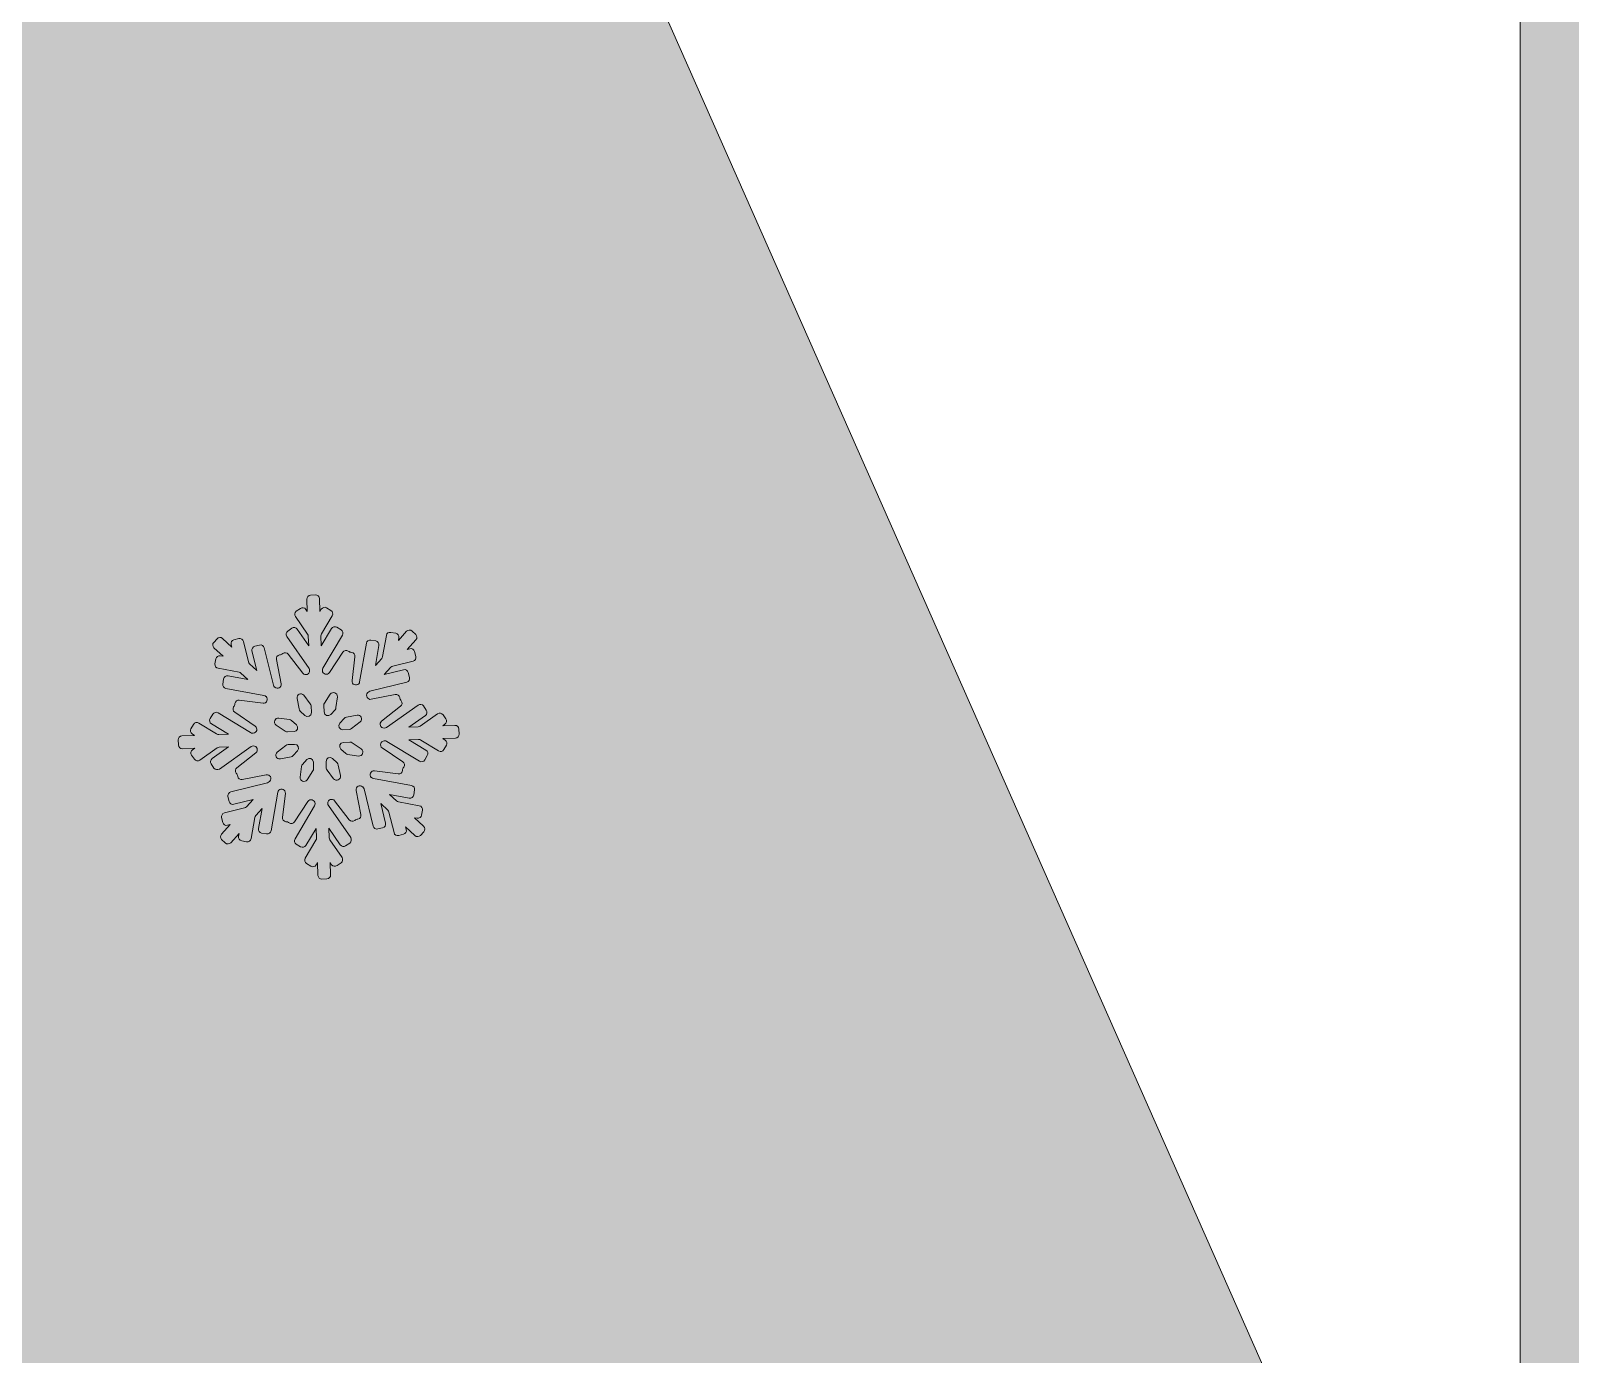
# Model space of a CAD drawing. Header units: millimetres. Extents: x 33 to 181, y -115 to -16.
# Drawn here: x 136.98 to 156.38, y -55.46 to -38.77 of the extents above; entities that cross this region are included whole.
import ezdxf

# ---------------------------------------------------------------- set-up
doc = ezdxf.new("R2010")
doc.units = ezdxf.units.MM
doc.header["$MEASUREMENT"] = 0
doc.layers.add('engraving', color=7, linetype='Continuous')
doc.layers.add('Layer 1', color=7, linetype='Continuous')

msp = doc.modelspace()

# ---------------------------------------------------------------- hatches: boundary and pattern name
at = {"layer": 'Layer 1'}
h = msp.add_hatch(color=2, dxfattribs=at)
h.dxf.hatch_style = 2
edge = h.paths.add_edge_path()
edge.add_spline(control_points=[(156.236, -29.463), (155.428, -28.206), (154.068, -27.335), (152.5, -27.216), (154.005, -26.101), (154.984, -24.317), (154.984, -22.3), (154.984, -18.92), (152.244, -16.179), (148.864, -16.179), (145.483, -16.179), (142.743, -18.92), (142.743, -22.3), (142.743, -24.317), (143.723, -26.101), (145.228, -27.216), (143.62, -27.338), (142.229, -28.246), (141.428, -29.553), (141.428, -29.553), (140.987, -29.553), (140.987, -29.553), (140.987, -29.553), (140.948, -29.463), (140.948, -29.463), (140.948, -29.463), (117.575, -29.463), (117.575, -29.463), (117.575, -29.463), (117.575, -114.611), (117.575, -114.611), (117.575, -114.611), (140.477, -114.611), (140.477, -114.611), (140.477, -114.611), (140.477, -83.841), (140.477, -83.841), (140.477, -83.841), (157.272, -114.611), (157.272, -114.611), (157.272, -114.611), (180.761, -114.611), (180.761, -114.611), (180.761, -114.611), (180.761, -29.463), (180.761, -29.463), (180.761, -29.463), (156.236, -29.463), (156.236, -29.463)], knot_values=[0, 0, 0, 0, 1, 1, 1, 2, 2, 2, 3, 3, 3, 4, 4, 4, 5, 5, 5, 6, 6, 6, 7, 7, 7, 8, 8, 8, 9, 9, 9, 10, 10, 10, 11, 11, 11, 12, 12, 12, 13, 13, 13, 14, 14, 14, 15, 15, 15, 16, 16, 16, 16], degree=3, periodic=1)
edge = h.paths.add_edge_path()
edge.add_spline(control_points=[(145.056, -22.3), (145.056, -20.201), (146.764, -18.493), (148.864, -18.493), (150.963, -18.493), (152.671, -20.201), (152.671, -22.3), (152.671, -24.4), (150.963, -26.108), (148.864, -26.108), (146.764, -26.108), (145.056, -24.4), (145.056, -22.3)], knot_values=[0, 0, 0, 0, 1, 1, 1, 2, 2, 2, 3, 3, 3, 4, 4, 4, 4], degree=3, periodic=1)
h.paths.add_polyline_path([(142.919, -33.921), (155.746, -33.921), (155.746, -62.935)])

# ---------------------------------------------------------------- linework, layer by layer
at = {"layer": 'engraving', "lineweight": 0}
for points, knots in [([(142.373, -47.578), (142.372, -47.551), (142.349, -47.531), (142.322, -47.532), (142.322, -47.532), (142.168, -47.538), (142.168, -47.538), (142.168, -47.538), (142.196, -47.517), (142.196, -47.517), (142.218, -47.502), (142.223, -47.472), (142.208, -47.45), (142.208, -47.45), (142.172, -47.398), (142.172, -47.398), (142.157, -47.376), (142.126, -47.37), (142.104, -47.386), (142.104, -47.386), (141.885, -47.541), (141.885, -47.541), (141.877, -47.546), (141.868, -47.549), (141.859, -47.55), (141.859, -47.55), (141.74, -47.554), (141.74, -47.554), (141.74, -47.554), (141.949, -47.407), (141.949, -47.407), (141.971, -47.391), (141.976, -47.361), (141.961, -47.339), (141.961, -47.339), (141.925, -47.287), (141.925, -47.287), (141.91, -47.265), (141.879, -47.26), (141.857, -47.275), (141.857, -47.275), (141.458, -47.557), (141.458, -47.557), (141.45, -47.563), (141.441, -47.566), (141.432, -47.566), (141.432, -47.566), (141.43, -47.566), (141.43, -47.566), (141.382, -47.568), (141.361, -47.509), (141.398, -47.479), (141.398, -47.479), (141.637, -47.291), (141.637, -47.291), (141.658, -47.274), (141.662, -47.244), (141.645, -47.223), (141.645, -47.223), (141.638, -47.213), (141.638, -47.213), (141.633, -47.207), (141.63, -47.2), (141.628, -47.193), (141.628, -47.193), (141.626, -47.181), (141.626, -47.181), (141.621, -47.154), (141.595, -47.137), (141.569, -47.142), (141.569, -47.142), (141.267, -47.203), (141.267, -47.203), (141.221, -47.212), (141.19, -47.157), (141.221, -47.122), (141.221, -47.122), (141.226, -47.117), (141.226, -47.117), (141.233, -47.11), (141.241, -47.105), (141.25, -47.102), (141.25, -47.102), (141.714, -46.986), (141.714, -46.986), (141.74, -46.98), (141.756, -46.953), (141.749, -46.927), (141.749, -46.927), (141.734, -46.866), (141.734, -46.866), (141.727, -46.84), (141.701, -46.824), (141.675, -46.83), (141.675, -46.83), (141.432, -46.891), (141.432, -46.891), (141.432, -46.891), (141.516, -46.799), (141.516, -46.799), (141.522, -46.792), (141.531, -46.787), (141.54, -46.785), (141.54, -46.785), (141.794, -46.721), (141.794, -46.721), (141.82, -46.715), (141.836, -46.689), (141.829, -46.663), (141.829, -46.663), (141.814, -46.601), (141.814, -46.601), (141.808, -46.575), (141.781, -46.559), (141.755, -46.565), (141.755, -46.565), (141.722, -46.574), (141.722, -46.574), (141.722, -46.574), (141.831, -46.455), (141.831, -46.455), (141.849, -46.435), (141.847, -46.404), (141.828, -46.386), (141.828, -46.386), (141.782, -46.343), (141.782, -46.343), (141.762, -46.325), (141.731, -46.326), (141.713, -46.346), (141.713, -46.346), (141.609, -46.46), (141.609, -46.46), (141.609, -46.46), (141.615, -46.426), (141.615, -46.426), (141.619, -46.399), (141.602, -46.374), (141.576, -46.37), (141.576, -46.37), (141.514, -46.359), (141.514, -46.359), (141.488, -46.354), (141.462, -46.371), (141.458, -46.398), (141.458, -46.398), (141.411, -46.665), (141.411, -46.665), (141.409, -46.674), (141.405, -46.683), (141.399, -46.69), (141.399, -46.69), (141.319, -46.777), (141.319, -46.777), (141.319, -46.777), (141.363, -46.524), (141.363, -46.524), (141.368, -46.498), (141.35, -46.473), (141.324, -46.468), (141.324, -46.468), (141.263, -46.457), (141.263, -46.457), (141.236, -46.452), (141.211, -46.47), (141.206, -46.497), (141.206, -46.497), (141.121, -46.983), (141.121, -46.983), (141.12, -46.992), (141.116, -47), (141.109, -47.007), (141.109, -47.007), (141.109, -47.007), (141.109, -47.007), (141.078, -47.042), (141.02, -47.015), (141.025, -46.968), (141.025, -46.968), (141.062, -46.666), (141.062, -46.666), (141.065, -46.639), (141.047, -46.615), (141.02, -46.612), (141.02, -46.612), (141.008, -46.61), (141.008, -46.61), (141.001, -46.609), (140.994, -46.606), (140.987, -46.602), (140.987, -46.602), (140.978, -46.596), (140.978, -46.596), (140.955, -46.58), (140.925, -46.586), (140.91, -46.609), (140.91, -46.609), (140.74, -46.866), (140.74, -46.866), (140.714, -46.905), (140.653, -46.888), (140.651, -46.841), (140.651, -46.841), (140.651, -46.836), (140.651, -46.836), (140.65, -46.826), (140.653, -46.817), (140.658, -46.809), (140.658, -46.809), (140.904, -46.394), (140.904, -46.394), (140.917, -46.371), (140.91, -46.342), (140.887, -46.328), (140.887, -46.328), (140.834, -46.295), (140.834, -46.295), (140.81, -46.281), (140.78, -46.288), (140.766, -46.312), (140.766, -46.312), (140.638, -46.528), (140.638, -46.528), (140.638, -46.528), (140.633, -46.403), (140.633, -46.403), (140.633, -46.394), (140.635, -46.385), (140.64, -46.377), (140.64, -46.377), (140.775, -46.149), (140.775, -46.149), (140.789, -46.126), (140.781, -46.097), (140.759, -46.083), (140.759, -46.083), (140.705, -46.05), (140.705, -46.05), (140.682, -46.036), (140.652, -46.043), (140.638, -46.067), (140.638, -46.067), (140.621, -46.095), (140.621, -46.095), (140.621, -46.095), (140.614, -45.934), (140.614, -45.934), (140.613, -45.907), (140.591, -45.887), (140.564, -45.888), (140.564, -45.888), (140.502, -45.89), (140.502, -45.89), (140.475, -45.891), (140.454, -45.914), (140.455, -45.941), (140.455, -45.941), (140.461, -46.096), (140.461, -46.096), (140.461, -46.096), (140.442, -46.069), (140.442, -46.069), (140.427, -46.046), (140.396, -46.041), (140.374, -46.057), (140.374, -46.057), (140.323, -46.093), (140.323, -46.093), (140.301, -46.108), (140.296, -46.138), (140.311, -46.16), (140.311, -46.16), (140.465, -46.383), (140.465, -46.383), (140.47, -46.391), (140.473, -46.4), (140.474, -46.409), (140.474, -46.409), (140.479, -46.528), (140.479, -46.528), (140.479, -46.528), (140.334, -46.318), (140.334, -46.318), (140.318, -46.296), (140.288, -46.291), (140.266, -46.306), (140.266, -46.306), (140.215, -46.343), (140.215, -46.343), (140.193, -46.358), (140.187, -46.388), (140.203, -46.41), (140.203, -46.41), (140.483, -46.815), (140.483, -46.815), (140.488, -46.823), (140.491, -46.832), (140.491, -46.841), (140.491, -46.841), (140.491, -46.842), (140.491, -46.842), (140.493, -46.889), (140.433, -46.911), (140.404, -46.873), (140.404, -46.873), (140.22, -46.634), (140.22, -46.634), (140.204, -46.613), (140.173, -46.609), (140.152, -46.626), (140.152, -46.626), (140.142, -46.633), (140.142, -46.633), (140.136, -46.637), (140.129, -46.641), (140.122, -46.642), (140.122, -46.642), (140.11, -46.644), (140.11, -46.644), (140.084, -46.65), (140.067, -46.675), (140.072, -46.702), (140.072, -46.702), (140.132, -47.007), (140.132, -47.007), (140.142, -47.053), (140.086, -47.084), (140.052, -47.051), (140.052, -47.051), (140.049, -47.049), (140.049, -47.049), (140.042, -47.042), (140.037, -47.034), (140.035, -47.025), (140.035, -47.025), (139.918, -46.555), (139.918, -46.555), (139.912, -46.529), (139.885, -46.513), (139.859, -46.519), (139.859, -46.519), (139.799, -46.534), (139.799, -46.534), (139.773, -46.541), (139.757, -46.567), (139.763, -46.593), (139.763, -46.593), (139.824, -46.839), (139.824, -46.839), (139.824, -46.839), (139.734, -46.755), (139.734, -46.755), (139.727, -46.748), (139.723, -46.74), (139.72, -46.731), (139.72, -46.731), (139.657, -46.473), (139.657, -46.473), (139.65, -46.447), (139.624, -46.431), (139.598, -46.438), (139.598, -46.438), (139.537, -46.453), (139.537, -46.453), (139.511, -46.459), (139.495, -46.486), (139.502, -46.512), (139.502, -46.512), (139.51, -46.545), (139.51, -46.545), (139.51, -46.545), (139.393, -46.436), (139.393, -46.436), (139.373, -46.417), (139.342, -46.419), (139.324, -46.439), (139.324, -46.439), (139.282, -46.485), (139.282, -46.485), (139.264, -46.505), (139.265, -46.535), (139.284, -46.553), (139.284, -46.553), (139.399, -46.66), (139.399, -46.66), (139.399, -46.66), (139.365, -46.654), (139.365, -46.654), (139.339, -46.649), (139.313, -46.667), (139.309, -46.693), (139.309, -46.693), (139.298, -46.756), (139.298, -46.756), (139.293, -46.782), (139.311, -46.807), (139.337, -46.812), (139.337, -46.812), (139.601, -46.86), (139.601, -46.86), (139.61, -46.862), (139.619, -46.866), (139.625, -46.872), (139.625, -46.872), (139.713, -46.954), (139.713, -46.954), (139.713, -46.954), (139.463, -46.909), (139.463, -46.909), (139.437, -46.904), (139.411, -46.922), (139.407, -46.948), (139.407, -46.948), (139.396, -47.011), (139.396, -47.011), (139.391, -47.037), (139.409, -47.062), (139.435, -47.067), (139.435, -47.067), (139.915, -47.154), (139.915, -47.154), (139.924, -47.155), (139.933, -47.16), (139.94, -47.166), (139.94, -47.166), (139.942, -47.168), (139.942, -47.168), (139.977, -47.2), (139.95, -47.258), (139.903, -47.252), (139.903, -47.252), (139.604, -47.214), (139.604, -47.214), (139.577, -47.21), (139.552, -47.229), (139.549, -47.256), (139.549, -47.256), (139.548, -47.268), (139.548, -47.268), (139.547, -47.276), (139.544, -47.283), (139.54, -47.289), (139.54, -47.289), (139.533, -47.3), (139.533, -47.3), (139.519, -47.322), (139.524, -47.352), (139.547, -47.367), (139.547, -47.367), (139.804, -47.541), (139.804, -47.541), (139.843, -47.568), (139.826, -47.628), (139.779, -47.63), (139.779, -47.63), (139.773, -47.63), (139.773, -47.63), (139.763, -47.631), (139.754, -47.628), (139.746, -47.623), (139.746, -47.623), (139.336, -47.374), (139.336, -47.374), (139.313, -47.36), (139.283, -47.367), (139.269, -47.39), (139.269, -47.39), (139.237, -47.445), (139.237, -47.445), (139.223, -47.468), (139.23, -47.497), (139.253, -47.511), (139.253, -47.511), (139.468, -47.642), (139.468, -47.642), (139.468, -47.642), (139.346, -47.647), (139.346, -47.647), (139.336, -47.647), (139.327, -47.645), (139.319, -47.64), (139.319, -47.64), (139.094, -47.503), (139.094, -47.503), (139.071, -47.489), (139.041, -47.497), (139.027, -47.52), (139.027, -47.52), (138.995, -47.574), (138.995, -47.574), (138.981, -47.597), (138.989, -47.627), (139.011, -47.64), (139.011, -47.64), (139.041, -47.659), (139.041, -47.659), (139.041, -47.659), (138.882, -47.665), (138.882, -47.665), (138.855, -47.666), (138.834, -47.689), (138.835, -47.715), (138.835, -47.715), (138.838, -47.779), (138.838, -47.779), (138.839, -47.806), (138.861, -47.827), (138.888, -47.826), (138.888, -47.826), (139.043, -47.82), (139.043, -47.82), (139.043, -47.82), (139.014, -47.84), (139.014, -47.84), (138.992, -47.855), (138.987, -47.885), (139.002, -47.907), (139.002, -47.907), (139.038, -47.959), (139.038, -47.959), (139.053, -47.981), (139.084, -47.987), (139.106, -47.971), (139.106, -47.971), (139.325, -47.816), (139.325, -47.816), (139.333, -47.811), (139.342, -47.808), (139.351, -47.808), (139.351, -47.808), (139.47, -47.803), (139.47, -47.803), (139.47, -47.803), (139.261, -47.95), (139.261, -47.95), (139.239, -47.966), (139.234, -47.996), (139.249, -48.018), (139.249, -48.018), (139.285, -48.07), (139.285, -48.07), (139.301, -48.092), (139.331, -48.097), (139.353, -48.082), (139.353, -48.082), (139.752, -47.8), (139.752, -47.8), (139.76, -47.794), (139.769, -47.791), (139.778, -47.791), (139.778, -47.791), (139.781, -47.791), (139.781, -47.791), (139.828, -47.789), (139.85, -47.849), (139.813, -47.878), (139.813, -47.878), (139.573, -48.066), (139.573, -48.066), (139.552, -48.083), (139.549, -48.113), (139.565, -48.134), (139.565, -48.134), (139.573, -48.144), (139.573, -48.144), (139.577, -48.15), (139.58, -48.157), (139.582, -48.164), (139.582, -48.164), (139.584, -48.176), (139.584, -48.176), (139.589, -48.203), (139.615, -48.22), (139.641, -48.215), (139.641, -48.215), (139.944, -48.154), (139.944, -48.154), (139.99, -48.145), (140.021, -48.2), (139.989, -48.235), (139.989, -48.235), (139.984, -48.24), (139.984, -48.24), (139.977, -48.247), (139.969, -48.252), (139.96, -48.255), (139.96, -48.255), (139.496, -48.371), (139.496, -48.371), (139.47, -48.378), (139.455, -48.404), (139.461, -48.43), (139.461, -48.43), (139.476, -48.491), (139.476, -48.491), (139.483, -48.518), (139.509, -48.533), (139.535, -48.527), (139.535, -48.527), (139.778, -48.466), (139.778, -48.466), (139.778, -48.466), (139.694, -48.558), (139.694, -48.558), (139.688, -48.565), (139.68, -48.57), (139.67, -48.572), (139.67, -48.572), (139.416, -48.636), (139.416, -48.636), (139.39, -48.642), (139.375, -48.669), (139.381, -48.695), (139.381, -48.695), (139.396, -48.756), (139.396, -48.756), (139.403, -48.782), (139.429, -48.798), (139.455, -48.792), (139.455, -48.792), (139.488, -48.783), (139.488, -48.783), (139.488, -48.783), (139.38, -48.903), (139.38, -48.903), (139.362, -48.922), (139.363, -48.953), (139.382, -48.971), (139.382, -48.971), (139.428, -49.014), (139.428, -49.014), (139.448, -49.032), (139.479, -49.031), (139.497, -49.011), (139.497, -49.011), (139.601, -48.897), (139.601, -48.897), (139.601, -48.897), (139.595, -48.931), (139.595, -48.931), (139.591, -48.958), (139.608, -48.983), (139.635, -48.987), (139.635, -48.987), (139.696, -48.999), (139.696, -48.999), (139.723, -49.003), (139.748, -48.986), (139.753, -48.959), (139.753, -48.959), (139.799, -48.692), (139.799, -48.692), (139.801, -48.683), (139.805, -48.674), (139.811, -48.667), (139.811, -48.667), (139.891, -48.58), (139.891, -48.58), (139.891, -48.58), (139.847, -48.833), (139.847, -48.833), (139.842, -48.859), (139.86, -48.884), (139.886, -48.889), (139.886, -48.889), (139.948, -48.9), (139.948, -48.9), (139.974, -48.905), (140, -48.887), (140.004, -48.86), (140.004, -48.86), (140.089, -48.374), (140.089, -48.374), (140.09, -48.365), (140.095, -48.357), (140.101, -48.35), (140.101, -48.35), (140.101, -48.35), (140.101, -48.35), (140.133, -48.315), (140.191, -48.342), (140.185, -48.389), (140.185, -48.389), (140.148, -48.691), (140.148, -48.691), (140.145, -48.718), (140.164, -48.742), (140.19, -48.746), (140.19, -48.746), (140.202, -48.747), (140.202, -48.747), (140.209, -48.748), (140.217, -48.751), (140.223, -48.755), (140.223, -48.755), (140.233, -48.762), (140.233, -48.762), (140.255, -48.777), (140.286, -48.771), (140.3, -48.748), (140.3, -48.748), (140.47, -48.491), (140.47, -48.491), (140.496, -48.452), (140.557, -48.469), (140.559, -48.516), (140.559, -48.516), (140.559, -48.522), (140.559, -48.522), (140.56, -48.531), (140.557, -48.54), (140.553, -48.548), (140.553, -48.548), (140.307, -48.963), (140.307, -48.963), (140.293, -48.986), (140.3, -49.016), (140.323, -49.029), (140.323, -49.029), (140.377, -49.062), (140.377, -49.062), (140.4, -49.076), (140.43, -49.069), (140.444, -49.045), (140.444, -49.045), (140.572, -48.83), (140.572, -48.83), (140.572, -48.83), (140.577, -48.954), (140.577, -48.954), (140.577, -48.963), (140.575, -48.972), (140.57, -48.98), (140.57, -48.98), (140.435, -49.208), (140.435, -49.208), (140.422, -49.231), (140.429, -49.261), (140.452, -49.274), (140.452, -49.274), (140.505, -49.307), (140.505, -49.307), (140.528, -49.321), (140.559, -49.314), (140.572, -49.29), (140.572, -49.29), (140.589, -49.262), (140.589, -49.262), (140.589, -49.262), (140.596, -49.423), (140.596, -49.423), (140.597, -49.45), (140.619, -49.471), (140.646, -49.469), (140.646, -49.469), (140.709, -49.467), (140.709, -49.467), (140.735, -49.466), (140.756, -49.443), (140.755, -49.417), (140.755, -49.417), (140.749, -49.261), (140.749, -49.261), (140.749, -49.261), (140.768, -49.288), (140.768, -49.288), (140.783, -49.311), (140.814, -49.316), (140.836, -49.3), (140.836, -49.3), (140.887, -49.264), (140.887, -49.264), (140.909, -49.249), (140.914, -49.219), (140.899, -49.197), (140.899, -49.197), (140.745, -48.974), (140.745, -48.974), (140.74, -48.966), (140.737, -48.957), (140.736, -48.948), (140.736, -48.948), (140.732, -48.829), (140.732, -48.829), (140.732, -48.829), (140.876, -49.039), (140.876, -49.039), (140.892, -49.061), (140.922, -49.066), (140.944, -49.051), (140.944, -49.051), (140.996, -49.015), (140.996, -49.015), (141.017, -48.999), (141.023, -48.969), (141.008, -48.947), (141.008, -48.947), (140.727, -48.542), (140.727, -48.542), (140.722, -48.534), (140.719, -48.525), (140.719, -48.516), (140.719, -48.516), (140.719, -48.515), (140.719, -48.515), (140.717, -48.468), (140.777, -48.446), (140.806, -48.484), (140.806, -48.484), (140.99, -48.723), (140.99, -48.723), (141.007, -48.744), (141.037, -48.748), (141.059, -48.732), (141.059, -48.732), (141.068, -48.724), (141.068, -48.724), (141.074, -48.72), (141.081, -48.716), (141.088, -48.715), (141.088, -48.715), (141.1, -48.713), (141.1, -48.713), (141.126, -48.707), (141.143, -48.682), (141.138, -48.656), (141.138, -48.656), (141.078, -48.351), (141.078, -48.351), (141.069, -48.304), (141.124, -48.273), (141.159, -48.306), (141.159, -48.306), (141.162, -48.308), (141.162, -48.308), (141.169, -48.315), (141.173, -48.323), (141.176, -48.332), (141.176, -48.332), (141.292, -48.802), (141.292, -48.802), (141.298, -48.828), (141.325, -48.844), (141.351, -48.838), (141.351, -48.838), (141.411, -48.823), (141.411, -48.823), (141.437, -48.816), (141.453, -48.79), (141.447, -48.764), (141.447, -48.764), (141.386, -48.518), (141.386, -48.518), (141.386, -48.518), (141.476, -48.602), (141.476, -48.602), (141.483, -48.609), (141.488, -48.617), (141.49, -48.626), (141.49, -48.626), (141.554, -48.884), (141.554, -48.884), (141.56, -48.91), (141.587, -48.926), (141.613, -48.92), (141.613, -48.92), (141.673, -48.904), (141.673, -48.904), (141.699, -48.898), (141.715, -48.871), (141.709, -48.845), (141.709, -48.845), (141.7, -48.812), (141.7, -48.812), (141.7, -48.812), (141.817, -48.921), (141.817, -48.921), (141.837, -48.94), (141.868, -48.938), (141.886, -48.919), (141.886, -48.919), (141.929, -48.872), (141.929, -48.872), (141.946, -48.852), (141.945, -48.822), (141.926, -48.804), (141.926, -48.804), (141.812, -48.697), (141.812, -48.697), (141.812, -48.697), (141.845, -48.703), (141.845, -48.703), (141.872, -48.708), (141.897, -48.69), (141.902, -48.664), (141.902, -48.664), (141.912, -48.601), (141.912, -48.601), (141.917, -48.575), (141.899, -48.55), (141.873, -48.545), (141.873, -48.545), (141.609, -48.497), (141.609, -48.497), (141.6, -48.496), (141.592, -48.491), (141.585, -48.485), (141.585, -48.485), (141.497, -48.403), (141.497, -48.403), (141.497, -48.403), (141.747, -48.448), (141.747, -48.448), (141.774, -48.453), (141.799, -48.435), (141.804, -48.409), (141.804, -48.409), (141.814, -48.346), (141.814, -48.346), (141.819, -48.32), (141.801, -48.295), (141.775, -48.29), (141.775, -48.29), (141.295, -48.203), (141.295, -48.203), (141.286, -48.202), (141.277, -48.197), (141.27, -48.191), (141.27, -48.191), (141.268, -48.189), (141.268, -48.189), (141.234, -48.157), (141.261, -48.099), (141.307, -48.105), (141.307, -48.105), (141.607, -48.143), (141.607, -48.143), (141.633, -48.147), (141.658, -48.128), (141.661, -48.101), (141.661, -48.101), (141.663, -48.089), (141.663, -48.089), (141.663, -48.081), (141.666, -48.074), (141.67, -48.068), (141.67, -48.068), (141.677, -48.057), (141.677, -48.057), (141.692, -48.035), (141.686, -48.005), (141.664, -47.99), (141.664, -47.99), (141.406, -47.816), (141.406, -47.816), (141.367, -47.789), (141.385, -47.729), (141.432, -47.727), (141.432, -47.727), (141.437, -47.727), (141.437, -47.727), (141.447, -47.726), (141.456, -47.729), (141.465, -47.734), (141.465, -47.734), (141.874, -47.983), (141.874, -47.983), (141.897, -47.997), (141.928, -47.99), (141.941, -47.967), (141.941, -47.967), (141.974, -47.912), (141.974, -47.912), (141.987, -47.889), (141.98, -47.86), (141.957, -47.846), (141.957, -47.846), (141.742, -47.715), (141.742, -47.715), (141.742, -47.715), (141.864, -47.71), (141.864, -47.71), (141.874, -47.71), (141.883, -47.712), (141.892, -47.717), (141.892, -47.717), (142.116, -47.854), (142.116, -47.854), (142.139, -47.868), (142.169, -47.86), (142.183, -47.837), (142.183, -47.837), (142.215, -47.783), (142.215, -47.783), (142.229, -47.76), (142.222, -47.73), (142.199, -47.717), (142.199, -47.717), (142.169, -47.698), (142.169, -47.698), (142.169, -47.698), (142.329, -47.692), (142.329, -47.692), (142.355, -47.691), (142.376, -47.668), (142.375, -47.642), (142.375, -47.642), (142.373, -47.578), (142.373, -47.578)], [0, 0, 0, 0, 1, 1, 1, 2, 2, 2, 3, 3, 3, 4, 4, 4, 5, 5, 5, 6, 6, 6, 7, 7, 7, 8, 8, 8, 9, 9, 9, 10, 10, 10, 11, 11, 11, 12, 12, 12, 13, 13, 13, 14, 14, 14, 15, 15, 15, 16, 16, 16, 17, 17, 17, 18, 18, 18, 19, 19, 19, 20, 20, 20, 21, 21, 21, 22, 22, 22, 23, 23, 23, 24, 24, 24, 25, 25, 25, 26, 26, 26, 27, 27, 27, 28, 28, 28, 29, 29, 29, 30, 30, 30, 31, 31, 31, 32, 32, 32, 33, 33, 33, 34, 34, 34, 35, 35, 35, 36, 36, 36, 37, 37, 37, 38, 38, 38, 39, 39, 39, 40, 40, 40, 41, 41, 41, 42, 42, 42, 43, 43, 43, 44, 44, 44, 45, 45, 45, 46, 46, 46, 47, 47, 47, 48, 48, 48, 49, 49, 49, 50, 50, 50, 51, 51, 51, 52, 52, 52, 53, 53, 53, 54, 54, 54, 55, 55, 55, 56, 56, 56, 57, 57, 57, 58, 58, 58, 59, 59, 59, 60, 60, 60, 61, 61, 61, 62, 62, 62, 63, 63, 63, 64, 64, 64, 65, 65, 65, 66, 66, 66, 67, 67, 67, 68, 68, 68, 69, 69, 69, 70, 70, 70, 71, 71, 71, 72, 72, 72, 73, 73, 73, 74, 74, 74, 75, 75, 75, 76, 76, 76, 77, 77, 77, 78, 78, 78, 79, 79, 79, 80, 80, 80, 81, 81, 81, 82, 82, 82, 83, 83, 83, 84, 84, 84, 85, 85, 85, 86, 86, 86, 87, 87, 87, 88, 88, 88, 89, 89, 89, 90, 90, 90, 91, 91, 91, 92, 92, 92, 93, 93, 93, 94, 94, 94, 95, 95, 95, 96, 96, 96, 97, 97, 97, 98, 98, 98, 99, 99, 99, 100, 100, 100, 101, 101, 101, 102, 102, 102, 103, 103, 103, 104, 104, 104, 105, 105, 105, 106, 106, 106, 107, 107, 107, 108, 108, 108, 109, 109, 109, 110, 110, 110, 111, 111, 111, 112, 112, 112, 113, 113, 113, 114, 114, 114, 115, 115, 115, 116, 116, 116, 117, 117, 117, 118, 118, 118, 119, 119, 119, 120, 120, 120, 121, 121, 121, 122, 122, 122, 123, 123, 123, 124, 124, 124, 125, 125, 125, 126, 126, 126, 127, 127, 127, 128, 128, 128, 129, 129, 129, 130, 130, 130, 131, 131, 131, 132, 132, 132, 133, 133, 133, 134, 134, 134, 135, 135, 135, 136, 136, 136, 137, 137, 137, 138, 138, 138, 139, 139, 139, 140, 140, 140, 141, 141, 141, 142, 142, 142, 143, 143, 143, 144, 144, 144, 145, 145, 145, 146, 146, 146, 147, 147, 147, 148, 148, 148, 149, 149, 149, 150, 150, 150, 151, 151, 151, 152, 152, 152, 153, 153, 153, 154, 154, 154, 155, 155, 155, 156, 156, 156, 157, 157, 157, 158, 158, 158, 159, 159, 159, 160, 160, 160, 161, 161, 161, 162, 162, 162, 163, 163, 163, 164, 164, 164, 165, 165, 165, 166, 166, 166, 167, 167, 167, 168, 168, 168, 169, 169, 169, 170, 170, 170, 171, 171, 171, 172, 172, 172, 173, 173, 173, 174, 174, 174, 175, 175, 175, 176, 176, 176, 177, 177, 177, 178, 178, 178, 179, 179, 179, 180, 180, 180, 181, 181, 181, 182, 182, 182, 183, 183, 183, 184, 184, 184, 185, 185, 185, 186, 186, 186, 187, 187, 187, 188, 188, 188, 189, 189, 189, 190, 190, 190, 191, 191, 191, 192, 192, 192, 193, 193, 193, 194, 194, 194, 195, 195, 195, 196, 196, 196, 197, 197, 197, 198, 198, 198, 199, 199, 199, 200, 200, 200, 201, 201, 201, 202, 202, 202, 203, 203, 203, 204, 204, 204, 205, 205, 205, 206, 206, 206, 207, 207, 207, 208, 208, 208, 209, 209, 209, 210, 210, 210, 211, 211, 211, 212, 212, 212, 213, 213, 213, 214, 214, 214, 215, 215, 215, 216, 216, 216, 217, 217, 217, 218, 218, 218, 219, 219, 219, 220, 220, 220, 221, 221, 221, 222, 222, 222, 223, 223, 223, 224, 224, 224, 225, 225, 225, 226, 226, 226, 227, 227, 227, 228, 228, 228, 229, 229, 229, 230, 230, 230, 231, 231, 231, 232, 232, 232, 233, 233, 233, 234, 234, 234, 235, 235, 235, 236, 236, 236, 237, 237, 237, 238, 238, 238, 239, 239, 239, 240, 240, 240, 241, 241, 241, 242, 242, 242, 243, 243, 243, 244, 244, 244, 245, 245, 245, 246, 246, 246, 247, 247, 247, 248, 248, 248, 249, 249, 249, 250, 250, 250, 251, 251, 251, 252, 252, 252, 253, 253, 253, 254, 254, 254, 255, 255, 255, 256, 256, 256, 257, 257, 257, 258, 258, 258, 259, 259, 259, 260, 260, 260, 261, 261, 261, 262, 262, 262, 263, 263, 263, 264, 264, 264, 265, 265, 265, 266, 266, 266, 267, 267, 267, 268, 268, 268, 269, 269, 269, 270, 270, 270, 271, 271, 271, 272, 272, 272, 273, 273, 273, 274, 274, 274, 275, 275, 275, 276, 276, 276, 277, 277, 277, 278, 278, 278, 279, 279, 279, 280, 280, 280, 281, 281, 281, 282, 282, 282, 283, 283, 283, 284, 284, 284, 285, 285, 285, 286, 286, 286, 287, 287, 287, 288, 288, 288, 289, 289, 289, 290, 290, 290, 291, 291, 291, 292, 292, 292, 293, 293, 293, 294, 294, 294, 295, 295, 295, 296, 296, 296, 297, 297, 297, 298, 298, 298, 299, 299, 299, 300, 300, 300, 301, 301, 301, 302, 302, 302, 303, 303, 303, 304, 304, 304, 305, 305, 305, 306, 306, 306, 307, 307, 307, 308, 308, 308, 309, 309, 309, 310, 310, 310, 311, 311, 311, 312, 312, 312, 313, 313, 313, 314, 314, 314, 315, 315, 315, 316, 316, 316, 317, 317, 317, 318, 318, 318, 319, 319, 319, 320, 320, 320, 321, 321, 321, 322, 322, 322, 323, 323, 323, 324, 324, 324, 325, 325, 325, 326, 326, 326, 327, 327, 327, 328, 328, 328, 329, 329, 329, 330, 330, 330, 331, 331, 331, 332, 332, 332, 333, 333, 333, 334, 334, 334, 335, 335, 335, 336, 336, 336, 336]), ([(140.418, -47.153), (140.418, -47.153), (140.499, -47.259), (140.499, -47.259), (140.505, -47.267), (140.509, -47.276), (140.509, -47.286), (140.509, -47.286), (140.513, -47.369), (140.513, -47.369), (140.514, -47.412), (140.463, -47.436), (140.431, -47.406), (140.431, -47.406), (140.372, -47.351), (140.372, -47.351), (140.365, -47.344), (140.36, -47.335), (140.358, -47.325), (140.358, -47.325), (140.332, -47.192), (140.332, -47.192), (140.322, -47.142), (140.387, -47.112), (140.418, -47.153)], [0, 0, 0, 0, 1, 1, 1, 2, 2, 2, 3, 3, 3, 4, 4, 4, 5, 5, 5, 6, 6, 6, 7, 7, 7, 8, 8, 8, 8]), ([(140.672, -47.363), (140.672, -47.363), (140.669, -47.281), (140.669, -47.281), (140.668, -47.271), (140.671, -47.26), (140.677, -47.252), (140.677, -47.252), (140.751, -47.14), (140.751, -47.14), (140.779, -47.097), (140.846, -47.122), (140.84, -47.173), (140.84, -47.173), (140.823, -47.307), (140.823, -47.307), (140.822, -47.317), (140.818, -47.327), (140.811, -47.334), (140.811, -47.334), (140.757, -47.394), (140.757, -47.394), (140.727, -47.426), (140.674, -47.406), (140.672, -47.363)], [0, 0, 0, 0, 1, 1, 1, 2, 2, 2, 3, 3, 3, 4, 4, 4, 5, 5, 5, 6, 6, 6, 7, 7, 7, 8, 8, 8, 8]), ([(140.184, -47.605), (140.184, -47.605), (140.069, -47.528), (140.069, -47.528), (140.027, -47.499), (140.052, -47.433), (140.103, -47.439), (140.103, -47.439), (140.237, -47.456), (140.237, -47.456), (140.247, -47.458), (140.256, -47.462), (140.264, -47.469), (140.264, -47.469), (140.325, -47.526), (140.325, -47.526), (140.356, -47.556), (140.337, -47.609), (140.294, -47.61), (140.294, -47.61), (140.213, -47.613), (140.213, -47.613), (140.202, -47.614), (140.192, -47.611), (140.184, -47.605)], [0, 0, 0, 0, 1, 1, 1, 2, 2, 2, 3, 3, 3, 4, 4, 4, 5, 5, 5, 6, 6, 6, 7, 7, 7, 8, 8, 8, 8]), ([(140.872, -47.505), (140.872, -47.505), (140.928, -47.444), (140.928, -47.444), (140.935, -47.436), (140.944, -47.431), (140.954, -47.429), (140.954, -47.429), (141.088, -47.402), (141.088, -47.402), (141.138, -47.392), (141.168, -47.456), (141.127, -47.488), (141.127, -47.488), (141.02, -47.573), (141.02, -47.573), (141.012, -47.579), (141.002, -47.583), (140.992, -47.583), (140.992, -47.583), (140.91, -47.586), (140.91, -47.586), (140.867, -47.588), (140.843, -47.537), (140.872, -47.505)], [0, 0, 0, 0, 1, 1, 1, 2, 2, 2, 3, 3, 3, 4, 4, 4, 5, 5, 5, 6, 6, 6, 7, 7, 7, 8, 8, 8, 8]), ([(140.338, -47.852), (140.338, -47.852), (140.282, -47.913), (140.282, -47.913), (140.275, -47.921), (140.266, -47.926), (140.256, -47.928), (140.256, -47.928), (140.122, -47.955), (140.122, -47.955), (140.072, -47.965), (140.043, -47.901), (140.083, -47.869), (140.083, -47.869), (140.19, -47.784), (140.19, -47.784), (140.199, -47.778), (140.208, -47.774), (140.219, -47.774), (140.219, -47.774), (140.3, -47.771), (140.3, -47.771), (140.344, -47.769), (140.367, -47.82), (140.338, -47.852)], [0, 0, 0, 0, 1, 1, 1, 2, 2, 2, 3, 3, 3, 4, 4, 4, 5, 5, 5, 6, 6, 6, 7, 7, 7, 8, 8, 8, 8]), ([(141.027, -47.752), (141.027, -47.752), (141.141, -47.829), (141.141, -47.829), (141.183, -47.858), (141.158, -47.924), (141.107, -47.918), (141.107, -47.918), (140.973, -47.901), (140.973, -47.901), (140.963, -47.899), (140.954, -47.895), (140.946, -47.888), (140.946, -47.888), (140.885, -47.831), (140.885, -47.831), (140.854, -47.801), (140.873, -47.749), (140.917, -47.747), (140.917, -47.747), (140.997, -47.744), (140.997, -47.744), (141.008, -47.743), (141.018, -47.746), (141.027, -47.752)], [0, 0, 0, 0, 1, 1, 1, 2, 2, 2, 3, 3, 3, 4, 4, 4, 5, 5, 5, 6, 6, 6, 7, 7, 7, 8, 8, 8, 8]), ([(140.538, -47.994), (140.538, -47.994), (140.541, -48.076), (140.541, -48.076), (140.542, -48.087), (140.539, -48.097), (140.533, -48.105), (140.533, -48.105), (140.459, -48.217), (140.459, -48.217), (140.431, -48.26), (140.364, -48.235), (140.371, -48.185), (140.371, -48.185), (140.387, -48.05), (140.387, -48.05), (140.388, -48.04), (140.392, -48.03), (140.399, -48.023), (140.399, -48.023), (140.454, -47.963), (140.454, -47.963), (140.483, -47.931), (140.536, -47.951), (140.538, -47.994)], [0, 0, 0, 0, 1, 1, 1, 2, 2, 2, 3, 3, 3, 4, 4, 4, 5, 5, 5, 6, 6, 6, 7, 7, 7, 8, 8, 8, 8]), ([(140.792, -48.204), (140.792, -48.204), (140.711, -48.098), (140.711, -48.098), (140.705, -48.09), (140.701, -48.081), (140.701, -48.071), (140.701, -48.071), (140.698, -47.988), (140.698, -47.988), (140.696, -47.945), (140.748, -47.921), (140.779, -47.951), (140.779, -47.951), (140.838, -48.006), (140.838, -48.006), (140.845, -48.013), (140.85, -48.022), (140.852, -48.032), (140.852, -48.032), (140.879, -48.165), (140.879, -48.165), (140.889, -48.215), (140.824, -48.245), (140.792, -48.204)], [0, 0, 0, 0, 1, 1, 1, 2, 2, 2, 3, 3, 3, 4, 4, 4, 5, 5, 5, 6, 6, 6, 7, 7, 7, 8, 8, 8, 8])]:
    msp.add_open_spline(points, degree=3, knots=knots, dxfattribs=at)
at = {"layer": 'Layer 1', "lineweight": 0}
msp.add_lwpolyline([(142.919, -33.921), (155.746, -33.921), (155.746, -62.935), (142.919, -33.921)], dxfattribs=at)
msp.add_open_spline([(156.236, -29.463), (155.428, -28.206), (154.068, -27.335), (152.5, -27.216), (154.005, -26.101), (154.984, -24.317), (154.984, -22.3), (154.984, -18.92), (152.244, -16.179), (148.864, -16.179), (145.483, -16.179), (142.743, -18.92), (142.743, -22.3), (142.743, -24.317), (143.723, -26.101), (145.228, -27.216), (143.62, -27.338), (142.229, -28.246), (141.428, -29.553), (141.428, -29.553), (140.987, -29.553), (140.987, -29.553), (140.987, -29.553), (140.948, -29.463), (140.948, -29.463), (140.948, -29.463), (117.575, -29.463), (117.575, -29.463), (117.575, -29.463), (117.575, -114.611), (117.575, -114.611), (117.575, -114.611), (140.477, -114.611), (140.477, -114.611), (140.477, -114.611), (140.477, -83.841), (140.477, -83.841), (140.477, -83.841), (157.272, -114.611), (157.272, -114.611), (157.272, -114.611), (180.761, -114.611), (180.761, -114.611), (180.761, -114.611), (180.761, -29.463), (180.761, -29.463), (180.761, -29.463), (156.236, -29.463), (156.236, -29.463)], degree=3, knots=[0, 0, 0, 0, 1, 1, 1, 2, 2, 2, 3, 3, 3, 4, 4, 4, 5, 5, 5, 6, 6, 6, 7, 7, 7, 8, 8, 8, 9, 9, 9, 10, 10, 10, 11, 11, 11, 12, 12, 12, 13, 13, 13, 14, 14, 14, 15, 15, 15, 16, 16, 16, 16], dxfattribs=at)

doc.saveas('drawing.dxf')
